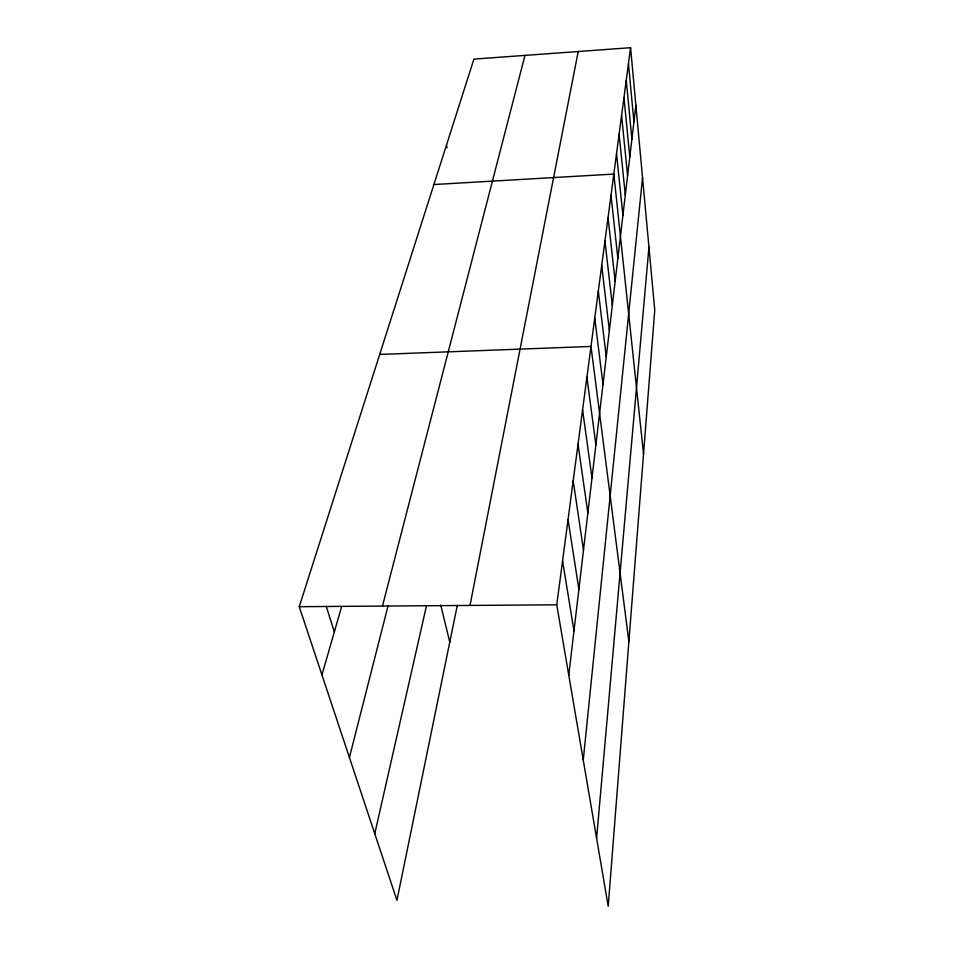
<?xml version="1.0" encoding="UTF-8"?>
<svg xmlns="http://www.w3.org/2000/svg" width="954" height="954" viewBox="0 0 954 954"><rect width="100%" height="100%" fill="white"/><g stroke="black" fill="none" stroke-linecap="round" stroke-linejoin="round"><path stroke-width="1.43" d="M596.596 838.184L648.947 247.146M583.252 760.064L642.543 177.647M568.763 675.158L635.877 105.298M630.57 47.7L654.754 310.169L608.211 906.3L556.754 604.8L630.57 47.7L473.899 59.112L299.246 606.684L396.936 900.326L457.288 605.385M470 605.432L578.219 51.516M374.767 833.689L426.247 606.827M349.414 757.476L388.075 605.742M382.459 606.076L524.962 55.392M321.939 674.907L341.58 606.792M433.903 184.527L613.827 174.069L643.533 453.901M379.704 354.435L590.991 346.433L628.877 641.601M299.246 606.684L556.754 604.8M326.28 606.434L334.329 631.93M440.736 605.051L449.775 642.125M446.508 144.996L447.044 147.894M562.574 560.821L573.974 630.916M568.047 519.56L578.875 589.286M573.187 480.78L583.49 550.064M578.029 444.266L587.855 513.037M582.584 409.803L591.981 478.026M586.901 377.247L595.88 444.874M594.747 318.064L603 384.426M598.313 291.101L606.255 356.796M601.724 265.439L609.356 330.466M604.955 240.98L612.313 305.34M608.056 217.655L615.151 281.323M611.001 195.367L617.846 258.355M616.522 153.689L622.926 215.294M619.11 134.156L625.299 195.093M621.591 115.446L627.589 175.691M623.976 97.475L629.783 157.052M626.265 80.231L631.894 139.141M628.459 63.644L633.921 121.897"/></g></svg>
